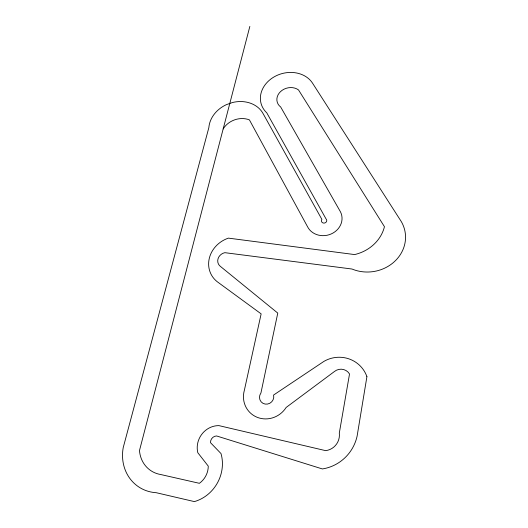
<?xml version="1.0" encoding="UTF-8"?>
<svg xmlns="http://www.w3.org/2000/svg" width="528" height="528" viewBox="0 0 528 528"><rect width="100%" height="100%" fill="white"/><g stroke="black" fill="none" stroke-linecap="round" stroke-linejoin="round"><path stroke-width="0.79" d="M249.85 26.4L139.484 450.549A29.898 27.166 -56.7 0 0 160.717 474.527L199.379 483.311A19.787 18.157 -60.9 0 0 208.27 466.132L197.802 452.707A21.212 19.78 -58.4 0 1 218.942 425.627L325.624 450.641A15.589 15.345 -64.5 0 0 339.306 433.079L349.529 373.969A10.118 9.88 -17.5 0 0 334.297 371.613L286.156 407.451A23.78 22.691 -45 0 1 257.004 417.232A23.78 22.691 -45 0 1 244.365 390.265L261.142 313.87L217.094 281.622A27.397 24.618 -27.3 0 1 209.411 257.869A27.397 24.618 -27.3 0 1 228.386 238.128L354.611 254.575A39.125 35.086 -11.3 0 0 384.45 226.697L298.511 89.925A12.936 10.765 -15.7 0 0 280.474 91.667A12.936 10.765 -15.7 0 0 280.685 107.006L340.461 211.82A18.143 16.243 -14.2 0 1 331.267 233.924A18.143 16.243 -14.2 0 1 307.441 226.532L249.407 119.876A19.609 16.526 -20.4 0 0 223.166 128.951M366.914 376.662L357.113 436.108A41.824 41.045 -56.8 0 1 322.37 468.943L216.592 435.956A6.138 5.722 -57.4 0 0 210.507 442.682L221.001 453.559A37.184 34.089 -60.6 0 1 194.383 501.6L156.202 492.703A42.194 38.227 -57.4 0 1 123.229 447.566L208.864 127.565A28.941 24.255 -20.4 0 1 226.38 104.656L232.419 102.538A28.941 24.255 -20.4 0 1 263.327 114.035L321.889 219.41A2.68 2.402 -14.2 0 0 322.423 222.638A2.68 2.402 -14.2 0 0 326.04 222.222A2.68 2.402 -14.2 0 0 326.04 218.935L266.779 112.84A27.958 23.225 -15.8 0 1 272.521 77.867A27.958 23.225 -15.8 0 1 312.325 82.837L400.013 219.582A37.33 33.812 -8.1 0 1 395.921 260.172A37.33 33.812 -8.1 0 1 351.998 269.023L224.842 252.674A8.435 7.55 -28.2 0 0 218.018 258.826A8.435 7.55 -28.2 0 0 220.744 266.666L277.774 313.097L260.938 392.971A7.319 6.983 -45.5 0 0 265.168 404.078A7.319 6.983 -45.5 0 0 273.596 395.036L323.961 361.363A29.779 29.159 -20.3 0 1 366.914 376.662"/></g></svg>
